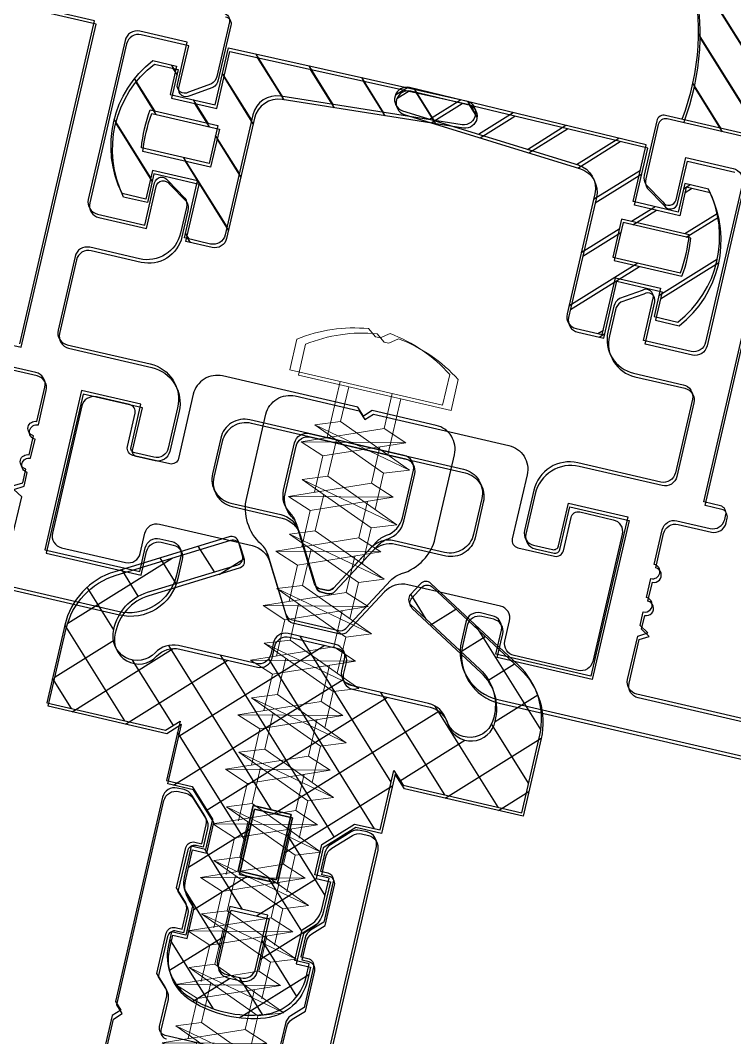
# Model space of a CAD drawing. Header units: millimetres. Extents: x 62878 to 70819, y -67946 to -61850.
# Drawn here: x 67248.076 to 67251.007, y -62014.7 to -62010.527 of the extents above; entities that cross this region are included whole.
import ezdxf

# ---------------------------------------------------------------- set-up
doc = ezdxf.new("R2010")
doc.units = ezdxf.units.MM
doc.linetypes.add('HIDDEN', pattern=[0.375, 0.25, -0.125])
doc.layers.add('BA DÖŞ.-yeni', color=11, linetype='Continuous', lineweight=30)
doc.layers.add('DOGRAMA', color=171, linetype='Continuous', lineweight=0)
pattern_1 = [(301.97404, (67139.63487, -61999.085), (-0.13466574, -0.08406368), [])]
pattern_2 = [(211.95969, (67353.90579, -62048.69702), (0.08402994, -0.1346868), [])]

# ---------------------------------------------------------------- blocks, each defined once
blk = doc.blocks.new('a2we')
at = {"lineweight": 5, "ltscale": 0.5}
for p, q in [((-196.014, -415.287), (-196.593, -417.249)), ((-196.014, -415.287), (-195.464, -417.711)), ((-197.575, -417.606), (-196.575, -417.242)), ((-196.575, -417.242), (-194.158, -418.262)), ((-194.158, -418.262), (-197.575, -417.606)), ((-195.158, -418.626), (-197.575, -417.606)), ((-196.89, -417.895), (-197.096, -418.345)), ((-197.114, -419.743), (-197.114, -418.428)), ((-194.158, -418.262), (-195.158, -418.626)), ((-195.158, -418.626), (-194.926, -419.295)), ((-194.915, -420.634), (-194.915, -419.361)), ((-198.114, -420.107), (-197.114, -419.743)), ((-197.114, -419.743), (-193.915, -421.04)), ((-197.114, -419.743), (-193.915, -421.04)), ((-194.915, -421.404), (-198.114, -420.107)), ((-193.915, -421.04), (-198.114, -420.107)), ((-197.114, -422.297), (-197.114, -420.512)), ((-193.915, -421.04), (-194.915, -421.404)), ((-194.915, -423.189), (-194.915, -421.404)), ((-198.114, -422.661), (-197.114, -422.297)), ((-197.114, -422.297), (-193.915, -423.594)), ((-197.114, -422.297), (-193.915, -423.594)), ((-194.915, -423.958), (-198.114, -422.661)), ((-193.915, -423.594), (-198.114, -422.661)), ((-197.114, -424.851), (-197.114, -423.066)), ((-193.915, -423.594), (-194.915, -423.958)), ((-194.915, -425.743), (-194.915, -423.958)), ((-198.114, -425.215), (-197.114, -424.851)), ((-194.915, -426.512), (-198.114, -425.215)), ((-193.915, -426.148), (-198.114, -425.215)), ((-197.114, -424.851), (-193.915, -426.148)), ((-197.114, -424.851), (-193.915, -426.148)), ((-197.114, -427.305), (-197.114, -425.621)), ((-193.915, -426.148), (-194.915, -426.512)), ((-194.915, -428.197), (-194.915, -426.512)), ((-198.114, -427.669), (-197.114, -427.305)), ((-197.114, -427.305), (-193.915, -428.602)), ((-197.114, -427.305), (-193.915, -428.602)), ((-194.915, -428.966), (-198.114, -427.669)), ((-193.915, -428.602), (-198.114, -427.669)), ((-197.114, -429.559), (-197.114, -428.024)), ((-193.915, -428.602), (-194.915, -428.966)), ((-194.915, -430.451), (-194.915, -428.966)), ((-198.114, -429.923), (-197.114, -429.559)), ((-197.114, -429.559), (-193.915, -430.856)), ((-197.114, -429.559), (-193.915, -430.856)), ((-194.915, -431.22), (-198.114, -429.923)), ((-193.915, -430.856), (-198.114, -429.923)), ((-197.114, -431.813), (-197.114, -430.278)), ((-193.915, -430.856), (-194.915, -431.22)), ((-194.915, -432.705), (-194.915, -431.22)), ((-198.114, -432.177), (-197.114, -431.813)), ((-197.114, -431.813), (-193.915, -433.11)), ((-197.114, -431.813), (-193.915, -433.11)), ((-194.915, -433.474), (-198.114, -432.177)), ((-193.915, -433.11), (-198.114, -432.177)), ((-197.114, -434.067), (-197.114, -432.532)), ((-193.915, -433.11), (-194.915, -433.474)), ((-194.915, -434.959), (-194.915, -433.474)), ((-198.114, -434.431), (-197.114, -434.067)), ((-194.915, -435.729), (-198.114, -434.431)), ((-193.915, -435.365), (-198.114, -434.431)), ((-197.114, -434.067), (-193.915, -435.365)), ((-197.114, -434.067), (-193.915, -435.365)), ((-197.114, -436.364), (-197.114, -434.786)), ((-193.915, -435.365), (-194.915, -435.729)), ((-194.915, -437.256), (-194.915, -435.729)), ((-198.114, -436.728), (-197.114, -436.364)), ((-197.114, -436.364), (-193.915, -437.661)), ((-197.114, -436.364), (-193.915, -437.661)), ((-194.915, -438.025), (-198.114, -436.728)), ((-193.915, -437.661), (-198.114, -436.728)), ((-197.114, -438.661), (-197.114, -437.134)), ((-193.915, -437.661), (-194.915, -438.025)), ((-194.915, -439.553), (-194.915, -438.025)), ((-198.114, -439.025), (-197.114, -438.661)), ((-194.915, -440.322), (-198.114, -439.025)), ((-193.915, -439.958), (-198.114, -439.025)), ((-197.114, -438.661), (-193.915, -439.958)), ((-197.114, -438.661), (-193.915, -439.958)), ((-197.114, -440.958), (-197.114, -439.431)), ((-193.915, -439.958), (-194.915, -440.322)), ((-194.915, -441.85), (-194.915, -440.322)), ((-198.114, -441.322), (-197.114, -440.958)), ((-197.114, -440.958), (-193.915, -442.255)), ((-194.915, -442.619), (-198.114, -441.322)), ((-193.915, -442.255), (-198.114, -441.322)), ((-197.114, -443.254), (-197.114, -441.727)), ((-193.915, -442.255), (-194.915, -442.619)), ((-194.915, -444.145), (-194.915, -442.619)), ((-198.114, -443.618), (-197.114, -443.254)), ((-194.915, -444.915), (-198.114, -443.618)), ((-193.915, -444.551), (-198.114, -443.618)), ((-197.114, -443.254), (-193.915, -444.551)), ((-197.114, -445.554), (-197.114, -444.023)), ((-193.915, -444.551), (-194.915, -444.915)), ((-194.915, -446.446), (-194.915, -444.915)), ((-198.114, -445.918), (-197.114, -445.554)), ((-197.114, -445.554), (-193.915, -446.851)), ((-197.114, -445.554), (-193.915, -446.851)), ((-193.915, -446.851), (-198.114, -445.918)), ((-194.915, -447.215), (-198.114, -445.918)), ((-197.114, -447.854), (-197.114, -446.323)), ((-193.915, -446.851), (-194.915, -447.215)), ((-194.915, -448.746), (-194.915, -447.215)), ((-197.114, -447.854), (-198.114, -448.218)), ((-193.915, -449.151), (-197.114, -447.854)), ((-194.915, -449.515), (-198.114, -448.218)), ((-198.114, -448.218), (-193.915, -449.151)), ((-197.114, -450.154), (-197.114, -448.624)), ((-193.915, -449.151), (-194.915, -449.515)), ((-194.915, -451.046), (-194.915, -449.515)), ((-198.114, -450.518), (-197.114, -450.154)), ((-197.114, -450.154), (-193.915, -451.451)), ((-194.915, -451.815), (-198.114, -450.518)), ((-193.915, -451.451), (-198.114, -450.518)), ((-197.114, -453.287), (-197.114, -450.924)), ((-193.915, -451.451), (-194.915, -451.815)), ((-194.915, -453.287), (-194.915, -451.815)), ((-192.798, -453.287), (-199.231, -453.287)), ((-199.231, -454.583), (-199.231, -453.287)), ((-192.798, -454.583), (-192.798, -453.287))]:
    blk.add_line(p, q, dxfattribs=at)
blk.add_lwpolyline([(-196.469, -455.664), (-196.113, -455.4), (-195.916, -455.4), (-195.56, -455.664)], dxfattribs=at)
for centre, radius, start, end in [((-196.914, -418.428), 0.2, 155.3251, 180), ((-195.115, -419.361), 0.2, 0, 19.1116), ((-195.66, -449.529), 6.188, 234.7573, 262.4905), ((-196.369, -449.529), 6.188, 277.5095, 305.2427)]:
    blk.add_arc(centre, radius, start, end, dxfattribs=at)

msp = doc.modelspace()

# ---------------------------------------------------------------- hatches: boundary and pattern name
at = {"layer": 'DOGRAMA', "lineweight": -2}
h = msp.add_hatch(dxfattribs=at)
h.set_pattern_fill('ANSI31', color=256, scale=0.04, angle=674.0532, style=0)
h.set_pattern_definition([(301.97404, (67119.85722, -61994.50954), (-0.10773259, -0.06725094), [])])
h.paths.add_polyline_path([(67252.0935, -62011.2053, 0.414214), (67252.0606, -62011.2259), (67250.7916, -62010.9323, 0.153231), (67250.8294, -62010.3252), (67252.2226, -62010.6475)])
h.paths.add_polyline_path([(67252.3568, -62011.2944), (67252.1141, -62011.2383, 0.414214), (67252.0935, -62011.2053), (67252.2226, -62010.6475), (67252.492, -62010.7098)])
h = msp.add_hatch(dxfattribs=at)
h.set_pattern_fill('ANSI31', color=256, scale=0.04, angle=683.2273, style=0)
h.set_pattern_definition([(301.95969, (67119.86761, -61994.49157), (-0.10774943, -0.06722395), [])])
h.paths.add_polyline_path([(67252.0997, -62011.2204, 0.414214), (67252.0667, -62011.241), (67250.7978, -62010.9471, 0.153231), (67250.8358, -62010.34), (67252.2289, -62010.6627)])
h.paths.add_polyline_path([(67252.3629, -62011.3096), (67252.1203, -62011.2534, 0.414214), (67252.0997, -62011.2204), (67252.2289, -62010.6627), (67252.4983, -62010.7251)])
h = msp.add_hatch(dxfattribs=at)
h.set_pattern_fill('ANSI31', color=256, scale=0.05, angle=674.0532, style=0)
h.set_pattern_definition(pattern_1)
edge = h.paths.add_edge_path(flags=16)
edge.add_arc((67249.2371, -62011.1218), 0.6683, 160.0984, 173.8497, ccw=False)
edge.add_line((67248.6088, -62010.8943), (67248.8866, -62010.9586))
edge.add_line((67248.8866, -62010.9586), (67248.8506, -62011.1145))
edge.add_line((67248.8506, -62011.1145), (67248.5727, -62011.0502))
edge = h.paths.add_edge_path()
edge.add_line((67248.8564, -62011.4443), (67248.7492, -62011.4195))
edge.add_line((67248.7492, -62011.4195), (67248.8033, -62011.1857))
edge.add_line((67248.8033, -62011.1857), (67248.6182, -62011.1429))
edge.add_line((67248.6182, -62011.1429), (67248.5911, -62011.2598))
edge.add_line((67248.5911, -62011.2598), (67248.4937, -62011.2372))
edge.add_arc((67248.89, -62011.0415), 0.442, 127.6664, 206.2817, ccw=False)
edge.add_line((67248.6199, -62010.6916), (67248.7174, -62010.7142))
edge.add_line((67248.7174, -62010.7142), (67248.6903, -62010.8311))
edge.add_line((67248.6903, -62010.8311), (67248.8754, -62010.8739))
edge.add_line((67248.8754, -62010.8739), (67248.9295, -62010.6401))
edge.add_line((67248.9295, -62010.6401), (67249.9053, -62010.8566))
edge.add_arc((67249.894, -62010.9053), 0.05, -96.3161, 76.974, ccw=False)
edge.add_line((67249.8885, -62010.955), (67249.1443, -62010.8377))
edge.add_arc((67249.1278, -62010.9364), 0.1, 80.5488, 166.974)
edge.add_line((67249.0304, -62010.9138), (67248.9164, -62011.4069))
edge.add_arc((67248.8676, -62011.3956), 0.05, 256.974, 346.974, ccw=False)
h = msp.add_hatch(dxfattribs=at)
h.set_pattern_fill('ANSI31', color=256, scale=0.05, angle=683.2273, style=0)
h.set_pattern_definition([(301.95969, (67139.6441, -61999.07199), (-0.1346868, -0.08402994), [])])
edge = h.paths.add_edge_path(flags=16)
edge.add_arc((67249.2433, -62011.1363), 0.6683, 160.084, 173.8354, ccw=False)
edge.add_line((67248.615, -62010.9086), (67248.8929, -62010.973))
edge.add_line((67248.8929, -62010.973), (67248.8568, -62011.1288))
edge.add_line((67248.8568, -62011.1288), (67248.5789, -62011.0645))
edge = h.paths.add_edge_path()
edge.add_line((67248.8625, -62011.4586), (67248.7553, -62011.4338))
edge.add_line((67248.7553, -62011.4338), (67248.8095, -62011.2))
edge.add_line((67248.8095, -62011.2), (67248.6244, -62011.1571))
edge.add_line((67248.6244, -62011.1571), (67248.5973, -62011.2741))
edge.add_line((67248.5973, -62011.2741), (67248.4999, -62011.2515))
edge.add_arc((67248.8963, -62011.0559), 0.442, 127.652, 206.2673, ccw=False)
edge.add_line((67248.6263, -62010.7059), (67248.7237, -62010.7285))
edge.add_line((67248.7237, -62010.7285), (67248.6966, -62010.8454))
edge.add_line((67248.6966, -62010.8454), (67248.8817, -62010.8883))
edge.add_line((67248.8817, -62010.8883), (67248.9359, -62010.6545))
edge.add_line((67248.9359, -62010.6545), (67249.9116, -62010.8712))
edge.add_arc((67249.9003, -62010.9199), 0.05, -96.3305, 76.9597, ccw=False)
edge.add_line((67249.8948, -62010.9696), (67249.1506, -62010.8521))
edge.add_arc((67249.1341, -62010.9508), 0.1, 80.5344, 166.9597)
edge.add_line((67249.0367, -62010.9282), (67248.9225, -62011.4212))
edge.add_arc((67248.8738, -62011.4099), 0.05, 256.9597, 346.9597, ccw=False)
h = msp.add_hatch(dxfattribs=at)
h.set_pattern_fill('ANSI31', color=256, scale=0.05, angle=674.0532, style=0)
h.set_pattern_definition([(211.97404, (67353.90898, -62048.65635), (0.08406368, -0.13466574), [])])
edge = h.paths.add_edge_path(flags=16)
edge.add_arc((67250.1563, -62011.3345), 0.6683, 340.0984, 353.8497)
edge.add_line((67250.8207, -62011.4061), (67250.5429, -62011.3418))
edge.add_line((67250.5429, -62011.3418), (67250.5068, -62011.4977))
edge.add_line((67250.5068, -62011.4977), (67250.7847, -62011.562))
edge = h.paths.add_edge_path()
edge.add_line((67250.3567, -62011.7914), (67250.4639, -62011.8162))
edge.add_line((67250.4639, -62011.8162), (67250.518, -62011.5824))
edge.add_line((67250.518, -62011.5824), (67250.7031, -62011.6252))
edge.add_line((67250.7031, -62011.6252), (67250.6761, -62011.7421))
edge.add_line((67250.6761, -62011.7421), (67250.7735, -62011.7647))
edge.add_arc((67250.5034, -62011.4148), 0.442, 307.6664, 386.2817)
edge.add_line((67250.8997, -62011.2191), (67250.8023, -62011.1965))
edge.add_line((67250.8023, -62011.1965), (67250.7752, -62011.3134))
edge.add_line((67250.7752, -62011.3134), (67250.5901, -62011.2706))
edge.add_line((67250.5901, -62011.2706), (67250.6442, -62011.0368))
edge.add_line((67250.6442, -62011.0368), (67249.6725, -62010.8027))
edge.add_arc((67249.6613, -62010.8515), 0.05, 76.974, 250.2642)
edge.add_line((67249.6444, -62010.8985), (67250.3645, -62011.12))
edge.add_arc((67250.3359, -62011.2159), 0.1, -13.026, 73.3993, ccw=False)
edge.add_line((67250.4334, -62011.2384), (67250.3193, -62011.7314))
edge.add_arc((67250.368, -62011.7427), 0.05, 166.974, 256.974)
h = msp.add_hatch(dxfattribs=at)
h.set_pattern_fill('ANSI31', color=256, scale=0.05, angle=683.2273, style=0)
h.set_pattern_definition(pattern_2)
edge = h.paths.add_edge_path(flags=16)
edge.add_arc((67250.1625, -62011.3491), 0.6683, 340.084, 353.8354)
edge.add_line((67250.8269, -62011.4209), (67250.549, -62011.3566))
edge.add_line((67250.549, -62011.3566), (67250.5129, -62011.5124))
edge.add_line((67250.5129, -62011.5124), (67250.7908, -62011.5768))
edge = h.paths.add_edge_path()
edge.add_line((67250.3628, -62011.8061), (67250.47, -62011.8309))
edge.add_line((67250.47, -62011.8309), (67250.5241, -62011.5971))
edge.add_line((67250.5241, -62011.5971), (67250.7092, -62011.64))
edge.add_line((67250.7092, -62011.64), (67250.6821, -62011.7569))
edge.add_line((67250.6821, -62011.7569), (67250.7796, -62011.7795))
edge.add_arc((67250.5096, -62011.4295), 0.442, 307.652, 386.2673)
edge.add_line((67250.9059, -62011.2339), (67250.8085, -62011.2114))
edge.add_line((67250.8085, -62011.2114), (67250.7814, -62011.3283))
edge.add_line((67250.7814, -62011.3283), (67250.5963, -62011.2854))
edge.add_line((67250.5963, -62011.2854), (67250.6505, -62011.0516))
edge.add_line((67250.6505, -62011.0516), (67249.6788, -62010.8173))
edge.add_arc((67249.6675, -62010.866), 0.05, 76.9597, 250.2498)
edge.add_line((67249.6507, -62010.9131), (67250.3707, -62011.1347))
edge.add_arc((67250.3421, -62011.2306), 0.1, -13.0403, 73.385, ccw=False)
edge.add_line((67250.4396, -62011.2531), (67250.3254, -62011.7461))
edge.add_arc((67250.3741, -62011.7574), 0.05, 166.9597, 256.9597)
h = msp.add_hatch(dxfattribs=at)
h.set_pattern_fill('ANSI31', color=256, scale=0.05, angle=674.0532, style=0)
h.set_pattern_definition(pattern_1)
edge = h.paths.add_edge_path(flags=16)
edge.add_arc((67248.9338, -62014.3926), 0.05, 166.974, 256.974)
edge.add_line((67248.9226, -62014.4413), (67248.981, -62014.4549))
edge.add_arc((67248.9923, -62014.4062), 0.05, 256.974, 346.974)
edge.add_line((67249.041, -62014.4174), (67249.0917, -62014.1982))
edge.add_line((67249.0917, -62014.1982), (67248.9358, -62014.1621))
edge.add_line((67248.9358, -62014.1621), (67248.8851, -62014.3814))
h.paths.add_polyline_path([(67248.9696, -62014.016), (67249.1255, -62014.0521), (67249.1875, -62013.7841), (67249.0316, -62013.7481)], flags=16)
edge = h.paths.add_edge_path()
edge.add_arc((67249.0538, -62014.4063), 0.2, 276.4078, 346.974)
edge.add_line((67249.2487, -62014.4514), (67249.2614, -62014.3966))
edge.add_line((67249.2614, -62014.3966), (67249.2029, -62014.383))
edge.add_line((67249.2029, -62014.383), (67249.2318, -62014.258))
edge.add_line((67249.2318, -62014.258), (67249.2687, -62014.235))
edge.add_arc((67249.2157, -62014.1502), 0.1, 301.974, 346.974)
edge.add_line((67249.3132, -62014.1728), (67249.3425, -62014.0458))
edge.add_line((67249.3425, -62014.0458), (67249.2841, -62014.0323))
edge.add_line((67249.2841, -62014.0323), (67249.313, -62013.9073))
edge.add_line((67249.313, -62013.9073), (67249.447, -62013.8237))
edge.add_line((67249.447, -62013.8237), (67249.5525, -62013.8481))
edge.add_line((67249.5525, -62013.8481), (67249.6088, -62013.6045))
edge.add_line((67249.6088, -62013.6045), (67249.6463, -62013.6645))
edge.add_line((67249.6463, -62013.6645), (67250.1334, -62013.7772))
edge.add_line((67250.1334, -62013.7772), (67250.2071, -62013.4588))
edge.add_arc((67249.9148, -62013.3912), 0.3, 346.974, 406.974)
edge.add_line((67250.1195, -62013.1719), (67249.7603, -62012.8366))
edge.add_arc((67249.7399, -62012.8586), 0.03, 46.974, 136.974)
edge.add_line((67249.7179, -62012.8381), (67249.677, -62012.882))
edge.add_arc((67249.6989, -62012.9024), 0.03, 136.974, 226.974)
edge.add_line((67249.6785, -62012.9244), (67249.9616, -62013.1887))
edge.add_arc((67249.8252, -62013.3349), 0.2, -14.9456, 46.974, ccw=False)
edge.add_arc((67249.92, -62013.3686), 0.1, 196.974, 349.6889, ccw=False)
edge.add_arc((67249.7287, -62013.4269), 0.1, 16.974, 76.974)
edge.add_line((67249.7513, -62013.3295), (67249.4329, -62013.2559))
edge.add_arc((67249.4442, -62013.2072), 0.05, 166.974, 256.974, ccw=False)
edge.add_line((67249.3955, -62013.1959), (67249.4067, -62013.1472))
edge.add_arc((67249.358, -62013.1359), 0.05, 346.974, 436.974)
edge.add_line((67249.3693, -62013.0872), (67249.1744, -62013.0421))
edge.add_arc((67249.1631, -62013.0908), 0.05, 76.974, 166.974)
edge.add_line((67249.1144, -62013.0796), (67249.1032, -62013.1283))
edge.add_arc((67249.0545, -62013.117), 0.05, 256.974, 346.974, ccw=False)
edge.add_line((67249.0432, -62013.1657), (67248.7248, -62013.092))
edge.add_arc((67248.7023, -62013.1895), 0.1, 76.974, 136.974)
edge.add_arc((67248.5561, -62013.053), 0.1, 164.2592, 316.974, ccw=False)
edge.add_arc((67248.6561, -62013.0644), 0.2, 106.974, 168.8936, ccw=False)
edge.add_line((67248.5977, -62012.8731), (67248.9682, -62012.76))
edge.add_arc((67248.9594, -62012.7313), 0.03, 286.974, 376.974)
edge.add_line((67248.9881, -62012.7226), (67248.9706, -62012.6652))
edge.add_arc((67248.9419, -62012.674), 0.03, 16.974, 106.974)
edge.add_line((67248.9331, -62012.6453), (67248.4632, -62012.7887))
edge.add_arc((67248.5508, -62013.0756), 0.3, 106.974, 166.974)
edge.add_line((67248.2585, -62013.008), (67248.1849, -62013.3264))
edge.add_line((67248.1849, -62013.3264), (67248.672, -62013.4391))
edge.add_line((67248.672, -62013.4391), (67248.732, -62013.4016))
edge.add_line((67248.732, -62013.4016), (67248.6757, -62013.6452))
edge.add_line((67248.6757, -62013.6452), (67248.7812, -62013.6696))
edge.add_line((67248.7812, -62013.6696), (67248.8648, -62013.8036))
edge.add_line((67248.8648, -62013.8036), (67248.8359, -62013.9286))
edge.add_line((67248.8359, -62013.9286), (67248.7774, -62013.9151))
edge.add_line((67248.7774, -62013.9151), (67248.7481, -62014.042))
edge.add_arc((67248.8455, -62014.0646), 0.1, 166.974, 211.974)
edge.add_line((67248.7607, -62014.1175), (67248.7837, -62014.1544))
edge.add_line((67248.7837, -62014.1544), (67248.7548, -62014.2794))
edge.add_line((67248.7548, -62014.2794), (67248.6963, -62014.2658))
edge.add_line((67248.6963, -62014.2658), (67248.6836, -62014.3207))
edge.add_arc((67248.8785, -62014.3658), 0.2, 166.974, 237.5403)
edge.add_arc((67249.0236, -62014.1375), 0.4705, 237.5403, 276.4078)
h = msp.add_hatch(dxfattribs=at)
h.set_pattern_fill('ANSI31', color=256, scale=0.05, angle=683.2273, style=0)
h.set_pattern_definition(pattern_2)
edge = h.paths.add_edge_path(flags=16)
edge.add_arc((67248.9977, -62014.4205), 0.05, 256.9597, 346.9597, ccw=False)
edge.add_line((67248.9864, -62014.4692), (67248.928, -62014.4557))
edge.add_arc((67248.9392, -62014.407), 0.05, 166.9597, 256.9597, ccw=False)
edge.add_line((67248.8905, -62014.3957), (67248.9413, -62014.1765))
edge.add_line((67248.9413, -62014.1765), (67249.0972, -62014.2126))
edge.add_line((67249.0972, -62014.2126), (67249.0464, -62014.4318))
h.paths.add_polyline_path([(67249.131, -62014.0665), (67248.9751, -62014.0304), (67249.0372, -62013.7625), (67249.1931, -62013.7986)], flags=16)
edge = h.paths.add_edge_path()
edge.add_arc((67248.8839, -62014.3801), 0.2, 166.9597, 237.5259, ccw=False)
edge.add_line((67248.689, -62014.335), (67248.7017, -62014.2801))
edge.add_line((67248.7017, -62014.2801), (67248.7602, -62014.2937))
edge.add_line((67248.7602, -62014.2937), (67248.7891, -62014.1687))
edge.add_line((67248.7891, -62014.1687), (67248.7661, -62014.1318))
edge.add_arc((67248.851, -62014.0789), 0.1, 166.9597, 211.9597, ccw=False)
edge.add_line((67248.7536, -62014.0564), (67248.783, -62013.9294))
edge.add_line((67248.783, -62013.9294), (67248.8414, -62013.943))
edge.add_line((67248.8414, -62013.943), (67248.8704, -62013.818))
edge.add_line((67248.8704, -62013.818), (67248.7867, -62013.6839))
edge.add_line((67248.7867, -62013.6839), (67248.6812, -62013.6595))
edge.add_line((67248.6812, -62013.6595), (67248.7377, -62013.416))
edge.add_line((67248.7377, -62013.416), (67248.6777, -62013.4534))
edge.add_line((67248.6777, -62013.4534), (67248.1906, -62013.3406))
edge.add_line((67248.1906, -62013.3406), (67248.2643, -62013.0222))
edge.add_arc((67248.5566, -62013.0899), 0.3, 106.9597, 166.9597, ccw=False)
edge.add_line((67248.469, -62012.8029), (67248.939, -62012.6596))
edge.add_arc((67248.9477, -62012.6883), 0.03, 16.9597, 106.9597, ccw=False)
edge.add_line((67248.9764, -62012.6796), (67248.9939, -62012.737))
edge.add_arc((67248.9652, -62012.7457), 0.03, -73.0403, 16.9597, ccw=False)
edge.add_line((67248.974, -62012.7744), (67248.6035, -62012.8874))
edge.add_arc((67248.6618, -62013.0787), 0.2, 106.9597, 168.8793)
edge.add_arc((67248.5618, -62013.0673), 0.1, 164.2448, 316.9597)
edge.add_arc((67248.708, -62013.2038), 0.1, 76.9597, 136.9597, ccw=False)
edge.add_line((67248.7305, -62013.1064), (67249.0489, -62013.1801))
edge.add_arc((67249.0602, -62013.1314), 0.05, 256.9597, 346.9597)
edge.add_line((67249.1089, -62013.1427), (67249.1202, -62013.094))
edge.add_arc((67249.1689, -62013.1053), 0.05, 76.9597, 166.9597, ccw=False)
edge.add_line((67249.1802, -62013.0565), (67249.375, -62013.1017))
edge.add_arc((67249.3637, -62013.1504), 0.05, -13.0403, 76.9597, ccw=False)
edge.add_line((67249.4124, -62013.1617), (67249.4012, -62013.2104))
edge.add_arc((67249.4499, -62013.2216), 0.05, 166.9597, 256.9597)
edge.add_line((67249.4386, -62013.2704), (67249.7569, -62013.3441))
edge.add_arc((67249.7344, -62013.4415), 0.1, 16.9597, 76.9597, ccw=False)
edge.add_arc((67249.9257, -62013.3832), 0.1, 196.9597, 349.6745)
edge.add_arc((67249.8308, -62013.3495), 0.2, 345.0401, 406.9597)
edge.add_line((67249.9673, -62013.2033), (67249.6842, -62012.9389))
edge.add_arc((67249.7047, -62012.917), 0.03, 136.9597, 226.9597, ccw=False)
edge.add_line((67249.6828, -62012.8965), (67249.7237, -62012.8527))
edge.add_arc((67249.7457, -62012.8731), 0.03, 46.9597, 136.9597, ccw=False)
edge.add_line((67249.7661, -62012.8512), (67250.1252, -62013.1865))
edge.add_arc((67249.9204, -62013.4058), 0.3, -13.0403, 46.9597, ccw=False)
edge.add_line((67250.2127, -62013.4735), (67250.139, -62013.7918))
edge.add_line((67250.139, -62013.7918), (67249.6519, -62013.679))
edge.add_line((67249.6519, -62013.679), (67249.6144, -62013.619))
edge.add_line((67249.6144, -62013.619), (67249.558, -62013.8626))
edge.add_line((67249.558, -62013.8626), (67249.4525, -62013.8381))
edge.add_line((67249.4525, -62013.8381), (67249.3185, -62013.9218))
edge.add_line((67249.3185, -62013.9218), (67249.2896, -62014.0467))
edge.add_line((67249.2896, -62014.0467), (67249.348, -62014.0603))
edge.add_line((67249.348, -62014.0603), (67249.3186, -62014.1872))
edge.add_arc((67249.2212, -62014.1647), 0.1, 301.9597, 346.9597, ccw=False)
edge.add_line((67249.2741, -62014.2495), (67249.2373, -62014.2725))
edge.add_line((67249.2373, -62014.2725), (67249.2083, -62014.3975))
edge.add_line((67249.2083, -62014.3975), (67249.2668, -62014.411))
edge.add_line((67249.2668, -62014.411), (67249.2541, -62014.4659))
edge.add_arc((67249.0592, -62014.4207), 0.2, 276.3935, 346.9597, ccw=False)
edge.add_arc((67249.0291, -62014.1519), 0.4705, 237.5259, 276.3935, ccw=False)

# ---------------------------------------------------------------- linework, layer by layer
msp.add_lwpolyline([(68896.0207, -63031.4352), (69030.2594, -63071.1838), (69185.279, -62547.6526), (68892.9986, -62461.1073, 1.044368), (68063.1984, -62298.7299, 0.204375), (63106.9603, -62494.7826, 0.353953), (62932.94, -62997.8254), (63753.1849, -65779.5979), (64154.9537, -67142.1525), (65336.7225, -66792.622), (65336.6998, -66829.1119), (65270.5354, -66829.0707, 0.626789), (65270.1992, -67369.0706), (65531.8445, -67369.2335, 0.926242), (66130.0876, -67369.606), (66391.7329, -67369.7689, 0.626743), (66392.0691, -66829.769), (66326.1472, -66829.728), (66326.1699, -66793.2381), (67506.1557, -67144.1283), (68467.0246, -63899.0864), (68625.2037, -63946.0371), (68896.0244, -63031.4226)], format="xyb")
at = {"layer": 'BA DÖŞ.-yeni', "linetype": 'HIDDEN', "ltscale": 150}
msp.add_arc((65815.0393, -68607.1526), 6697.9369, 70.7461603, 109.29684685, dxfattribs=at)
at = {"layer": 'DOGRAMA', "lineweight": -2}
msp.add_lwpolyline([(68355.7281, -61957.8601, 0.273736), (68066.9096, -62277.7212, 0.209295), (68023.7102, -62283.8519, 0.198368), (63201.0526, -62451.1079)], format="xyb", dxfattribs=at)
at = {"layer": 'DOGRAMA', "linetype": 'ByBlock', "lineweight": -2}
for points in [[(67248.074, -62011.8535), (67248.3805, -62010.5285), (67247.114, -62010.2355)], [(67248.0119, -62011.8518), (67248.08, -62011.8676), (67248.3869, -62010.5427), (67247.1204, -62010.2494)]]:
    msp.add_lwpolyline(points, dxfattribs=at)
at = {"layer": 'DOGRAMA', "lineweight": -2, "ltscale": 0.5}
for points in [[(67248.9112, -62010.4973, -0.414214), (67248.9337, -62010.5333), (67248.882, -62010.7567, -0.198962), (67248.8598, -62010.7878), (67248.7656, -62010.8216, -0.668048), (67248.7205, -62010.7894), (67248.7605, -62010.6164), (67248.5657, -62010.5713, 0.414214), (67248.5057, -62010.6088), (67248.3547, -62011.2615, 0.414214), (67248.3921, -62011.3215), (67248.587, -62011.3666), (67248.627, -62011.1936, -0.668048), (67248.6817, -62011.1844), (67248.7514, -62011.2562, -0.19911), (67248.7577, -62011.2939), (67248.7331, -62011.4004, -0.414214), (67248.5651, -62011.5052), (67248.3605, -62011.4579, 0.414214), (67248.3006, -62011.4953), (67248.2307, -62011.7974, 0.414214), (67248.2681, -62011.8573), (67248.6091, -62011.9362, -0.414214), (67248.7215, -62012.1162), (67248.6831, -62012.2818, -0.414214), (67248.6232, -62012.3193), (67248.5452, -62012.3012, -0.414214), (67248.5302, -62012.2772), (67248.5708, -62012.1019), (67248.3272, -62012.0455), (67248.1762, -62012.6983), (67248.5659, -62012.7884), (67248.5885, -62012.691, -0.414214), (67248.6485, -62012.6536), (67248.6972, -62012.6648, -0.414214), (67248.7346, -62012.7248), (67248.7166, -62012.8028, -0.414214), (67248.4767, -62012.9525), (67246.7035, -62012.5423, 0.414214)], [(67248.9176, -62010.5117, -0.414214), (67248.9401, -62010.5477), (67248.8883, -62010.771, -0.198962), (67248.8661, -62010.8022), (67248.7719, -62010.8359, -0.668048), (67248.7268, -62010.8037), (67248.7669, -62010.6307), (67248.572, -62010.5856, 0.414214), (67248.512, -62010.623), (67248.3608, -62011.2757, 0.414214), (67248.3983, -62011.3357), (67248.5931, -62011.3809), (67248.6332, -62011.2079, -0.668048), (67248.6879, -62011.1987), (67248.7576, -62011.2705, -0.19911), (67248.7639, -62011.3082), (67248.7392, -62011.4147, -0.414214), (67248.5713, -62011.5195), (67248.3667, -62011.4721, 0.414214), (67248.3067, -62011.5095), (67248.2367, -62011.8116, 0.414214), (67248.2742, -62011.8715), (67248.6151, -62011.9505, -0.414214), (67248.7274, -62012.1305), (67248.6891, -62012.2961, -0.414214), (67248.6291, -62012.3335), (67248.5511, -62012.3155, -0.414214), (67248.5362, -62012.2915), (67248.5768, -62012.1161), (67248.3332, -62012.0597), (67248.1821, -62012.7124), (67248.5717, -62012.8027), (67248.5943, -62012.7053, -0.414214), (67248.6543, -62012.6679), (67248.703, -62012.6791, -0.414214), (67248.7404, -62012.7391), (67248.7224, -62012.8171, -0.414214), (67248.4824, -62012.9668), (67246.7094, -62012.5561, 0.414214)], [(67252.7401, -62011.3831), (67250.7234, -62010.9165, 0.414214), (67250.6874, -62010.939), (67250.6357, -62011.1624, 0.198962), (67250.642, -62011.2001), (67250.7118, -62011.2718, 0.668048), (67250.7664, -62011.2627), (67250.8065, -62011.0897), (67251.0013, -62011.1348, -0.414214), (67251.0388, -62011.1948), (67250.8878, -62011.8475, -0.414214), (67250.8278, -62011.885), (67250.6329, -62011.8399), (67250.6729, -62011.6669, 0.668048), (67250.6278, -62011.6347), (67250.5337, -62011.6685, 0.19911), (67250.5114, -62011.6996), (67250.4868, -62011.8061, 0.414214), (67250.5916, -62011.974), (67250.7962, -62012.0214, -0.414214), (67250.8337, -62012.0814), (67250.7638, -62012.3834, -0.414214), (67250.7038, -62012.4208), (67250.3628, -62012.3419, 0.414214), (67250.1829, -62012.4543), (67250.1445, -62012.6199, 0.414214), (67250.182, -62012.6799), (67250.2599, -62012.6979, 0.414214), (67250.2839, -62012.6829), (67250.3245, -62012.5076), (67250.5681, -62012.5639), (67250.4171, -62013.2167), (67250.0273, -62013.1265), (67250.0499, -62013.0291, 0.414214), (67250.0124, -62012.9691), (67249.9637, -62012.9578, 0.414214), (67249.9037, -62012.9953), (67249.8857, -62013.0732, 0.414214), (67250.0355, -62013.3132), (67251.8087, -62013.7234, -0.414214)], [(67252.7463, -62011.3984), (67250.7296, -62010.9313, 0.414214), (67250.6936, -62010.9538), (67250.6419, -62011.1772, 0.198962), (67250.6482, -62011.2149), (67250.718, -62011.2867, 0.668048), (67250.7726, -62011.2775), (67250.8127, -62011.1046), (67251.0075, -62011.1497, -0.414214)], [(67251.045, -62011.2097), (67250.8938, -62011.8624, -0.414214), (67250.8338, -62011.8998), (67250.639, -62011.8547), (67250.679, -62011.6817, 0.668048), (67250.6339, -62011.6495), (67250.5397, -62011.6832, 0.19911), (67250.5175, -62011.7144), (67250.4928, -62011.8208, 0.414214), (67250.5976, -62011.9888), (67250.8022, -62012.0362, -0.414214), (67250.8396, -62012.0962), (67250.7697, -62012.3982, -0.414214), (67250.7097, -62012.4356), (67250.3687, -62012.3567, 0.414214), (67250.1888, -62012.469), (67250.1504, -62012.6346, 0.414214), (67250.1878, -62012.6946), (67250.2658, -62012.7126, 0.414214), (67250.2898, -62012.6976), (67250.3304, -62012.5223), (67250.5739, -62012.5787), (67250.4227, -62013.2314), (67250.0331, -62013.1412), (67250.0556, -62013.0437, 0.414214), (67250.0182, -62012.9837), (67249.9695, -62012.9725, 0.414214), (67249.9095, -62013.0099), (67249.8914, -62013.0878, 0.414214), (67250.0412, -62013.3278), (67251.8142, -62013.7385, -0.414214)], [(67249.0985, -62014.79), (67248.6698, -62014.6908, -0.414214), (67248.6474, -62014.6548), (67248.6765, -62014.5288, 0.198912), (67248.6702, -62014.4911), (67248.6362, -62014.4367), (67248.6746, -62014.2711, -0.414214), (67248.7106, -62014.2486), (67248.7398, -62014.2554), (67248.7577, -62014.1781, 0.198912), (67248.7514, -62014.1404), (67248.7174, -62014.086), (67248.7557, -62013.9203, -0.414214), (67248.7917, -62013.8979), (67248.8209, -62013.9046), (67248.8388, -62013.8274, 0.198912), (67248.8325, -62013.7896), (67248.7795, -62013.7048, 0.198912), (67248.7484, -62013.6826), (67248.7199, -62013.676, 0.414214), (67248.6599, -62013.7134), (67248.466, -62014.5513), (67248.4885, -62014.5873), (67248.4525, -62014.6097), (67248.0468, -62016.3634, -0.414214)], [(67248.0517, -62016.3776), (67248.4579, -62014.624), (67248.4939, -62014.6015), (67248.4714, -62014.5655), (67248.6654, -62013.7277, -0.414214), (67248.7254, -62013.6903), (67248.754, -62013.6969, -0.198912), (67248.7851, -62013.7191), (67248.838, -62013.804, -0.198912), (67248.8443, -62013.8417), (67248.8264, -62013.919), (67248.7972, -62013.9122, 0.414214), (67248.7612, -62013.9346), (67248.7229, -62014.1003), (67248.7568, -62014.1547, -0.198912), (67248.7631, -62014.1924), (67248.7452, -62014.2697), (67248.716, -62014.2629, 0.414214), (67248.68, -62014.2854), (67248.6416, -62014.451), (67248.6756, -62014.5054, -0.198912), (67248.6819, -62014.5431), (67248.6527, -62014.6691, 0.414214), (67248.6752, -62014.7051)], [(67249.3429, -62014.7541), (67249.5367, -62013.9163, 0.414214), (67249.4993, -62013.8563), (67249.4707, -62013.8497, 0.198912), (67249.433, -62013.856), (67249.3482, -62013.9089, 0.198912), (67249.3259, -62013.9401), (67249.3081, -62014.0173), (67249.3373, -62014.0241, -0.414214), (67249.3598, -62014.0601), (67249.3214, -62014.2257), (67249.267, -62014.2597, 0.198912), (67249.2448, -62014.2908), (67249.2269, -62014.3681), (67249.2561, -62014.3748, -0.414214), (67249.2786, -62014.4108), (67249.2403, -62014.5764), (67249.1859, -62014.6104, 0.198912), (67249.1636, -62014.6415), (67249.1345, -62014.7675, -0.414214)], [(67249.1398, -62014.7819), (67249.169, -62014.656, -0.198912), (67249.1912, -62014.6248), (67249.2456, -62014.5909), (67249.284, -62014.4253, 0.414214), (67249.2615, -62014.3893), (67249.2323, -62014.3825), (67249.2502, -62014.3052, -0.198912), (67249.2725, -62014.2741), (67249.3269, -62014.2402), (67249.3652, -62014.0745, 0.414214), (67249.3428, -62014.0385), (67249.3135, -62014.0318), (67249.3314, -62013.9545, -0.198912), (67249.3537, -62013.9234), (67249.4385, -62013.8705, -0.198912), (67249.4763, -62013.8642), (67249.5048, -62013.8708, -0.414214), (67249.5422, -62013.9308), (67249.3482, -62014.7686)]]:
    msp.add_lwpolyline(points, format="xyb", dxfattribs=at)
at = {"layer": 'DOGRAMA', "lineweight": -2}
for points in [[(67248.8564, -62011.4443), (67248.7492, -62011.4195), (67248.8033, -62011.1857), (67248.6182, -62011.1429), (67248.5911, -62011.2598), (67248.4937, -62011.2372, -0.357143), (67248.6199, -62010.6916), (67248.7174, -62010.7142), (67248.6903, -62010.8311), (67248.8754, -62010.8739), (67248.9295, -62010.6401), (67249.9053, -62010.8566, -0.943095), (67249.8885, -62010.955), (67249.1443, -62010.8377, 0.396056), (67249.0304, -62010.9138), (67248.9164, -62011.4069, -0.414214)], [(67248.8625, -62011.4586), (67248.7553, -62011.4338), (67248.8095, -62011.2), (67248.6244, -62011.1571), (67248.5973, -62011.2741), (67248.4999, -62011.2515, -0.357143), (67248.6263, -62010.7059), (67248.7237, -62010.7285), (67248.6966, -62010.8454), (67248.8817, -62010.8883), (67248.9359, -62010.6545), (67249.9116, -62010.8712, -0.943095), (67249.8948, -62010.9696), (67249.1506, -62010.8521, 0.396056), (67249.0367, -62010.9282), (67248.9225, -62011.4212, -0.414214)], [(67250.3567, -62011.7914), (67250.4639, -62011.8162), (67250.518, -62011.5824), (67250.7031, -62011.6252), (67250.6761, -62011.7421), (67250.7735, -62011.7647, 0.357143), (67250.8997, -62011.2191), (67250.8023, -62011.1965), (67250.7752, -62011.3134), (67250.5901, -62011.2706), (67250.6442, -62011.0368), (67249.6725, -62010.8027, 0.943095), (67249.6444, -62010.8985), (67250.3645, -62011.12, -0.396056), (67250.4334, -62011.2384), (67250.3193, -62011.7314, 0.414214)], [(67250.3628, -62011.8061), (67250.47, -62011.8309), (67250.5241, -62011.5971), (67250.7092, -62011.64), (67250.6821, -62011.7569), (67250.7796, -62011.7795, 0.357143), (67250.9059, -62011.2339), (67250.8085, -62011.2114), (67250.7814, -62011.3283), (67250.5963, -62011.2854), (67250.6505, -62011.0516), (67249.6788, -62010.8173, 0.943095), (67249.6507, -62010.9131), (67250.3707, -62011.1347, -0.396056), (67250.4396, -62011.2531), (67250.3254, -62011.7461, 0.414214)], [(67248.5727, -62011.0502, -0.060074), (67248.6088, -62010.8943), (67248.8866, -62010.9586), (67248.8506, -62011.1145)], [(67248.5789, -62011.0645, -0.060074), (67248.615, -62010.9086), (67248.8929, -62010.973), (67248.8568, -62011.1288)], [(67250.7847, -62011.562, 0.060074), (67250.8207, -62011.4061), (67250.5429, -62011.3418), (67250.5068, -62011.4977)], [(67250.7908, -62011.5768, 0.060074), (67250.8269, -62011.4209), (67250.549, -62011.3566), (67250.5129, -62011.5124)], [(67249.0762, -62014.6051, 0.318017), (67249.2487, -62014.4514), (67249.2614, -62014.3966), (67249.2029, -62014.383), (67249.2318, -62014.258), (67249.2687, -62014.235, 0.198912), (67249.3132, -62014.1728), (67249.3425, -62014.0458), (67249.2841, -62014.0323), (67249.313, -62013.9073), (67249.447, -62013.8237), (67249.5525, -62013.8481), (67249.6088, -62013.6045), (67249.6463, -62013.6645), (67250.1334, -62013.7772), (67250.2071, -62013.4588, 0.267949), (67250.1195, -62013.1719), (67249.7603, -62012.8366, 0.414214), (67249.7179, -62012.8381), (67249.677, -62012.882, 0.414214), (67249.6785, -62012.9244), (67249.9616, -62013.1887, -0.276947), (67250.0184, -62013.3865, -0.786321), (67249.8244, -62013.3978, 0.267949), (67249.7513, -62013.3295), (67249.4329, -62013.2559, -0.414214), (67249.3955, -62013.1959), (67249.4067, -62013.1472, 0.414214), (67249.3693, -62013.0872), (67249.1744, -62013.0421, 0.414214), (67249.1144, -62013.0796), (67249.1032, -62013.1283, -0.414214), (67249.0432, -62013.1657), (67248.7248, -62013.092, 0.267949), (67248.6292, -62013.1212, -0.786321), (67248.4598, -62013.0259, -0.276947), (67248.5977, -62012.8731), (67248.9682, -62012.76, 0.414214), (67248.9881, -62012.7226), (67248.9706, -62012.6652, 0.414214), (67248.9331, -62012.6453), (67248.4632, -62012.7887, 0.267949), (67248.2585, -62013.008), (67248.1849, -62013.3264), (67248.672, -62013.4391), (67248.732, -62013.4016), (67248.6757, -62013.6452), (67248.7812, -62013.6696), (67248.8648, -62013.8036), (67248.8359, -62013.9286), (67248.7774, -62013.9151), (67248.7481, -62014.042, 0.198912), (67248.7607, -62014.1175), (67248.7837, -62014.1544), (67248.7548, -62014.2794), (67248.6963, -62014.2658), (67248.6836, -62014.3207, 0.318017), (67248.7711, -62014.5345, 0.171237)], [(67248.7765, -62014.5488, -0.318017), (67248.689, -62014.335), (67248.7017, -62014.2801), (67248.7602, -62014.2937), (67248.7891, -62014.1687), (67248.7661, -62014.1318, -0.198912), (67248.7536, -62014.0564), (67248.783, -62013.9294), (67248.8414, -62013.943), (67248.8704, -62013.818), (67248.7867, -62013.6839), (67248.6812, -62013.6595), (67248.7377, -62013.416), (67248.6777, -62013.4534), (67248.1906, -62013.3406), (67248.2643, -62013.0222, -0.267949), (67248.469, -62012.8029), (67248.939, -62012.6596, -0.414214), (67248.9764, -62012.6796), (67248.9939, -62012.737, -0.414214), (67248.974, -62012.7744), (67248.6035, -62012.8874, 0.276947), (67248.4655, -62013.0401, 0.786321), (67248.6349, -62013.1355, -0.267949), (67248.7305, -62013.1064), (67249.0489, -62013.1801, 0.414214), (67249.1089, -62013.1427), (67249.1202, -62013.094, -0.414214), (67249.1802, -62013.0565), (67249.375, -62013.1017, -0.414214), (67249.4124, -62013.1617), (67249.4012, -62013.2104, 0.414214), (67249.4386, -62013.2704), (67249.7569, -62013.3441, -0.267949), (67249.83, -62013.4123, 0.786321), (67250.0241, -62013.4011, 0.276947), (67249.9673, -62013.2033), (67249.6842, -62012.9389, -0.414214), (67249.6828, -62012.8965), (67249.7237, -62012.8527, -0.414214), (67249.7661, -62012.8512), (67250.1252, -62013.1865, -0.267949), (67250.2127, -62013.4735), (67250.139, -62013.7918), (67249.6519, -62013.679), (67249.6144, -62013.619), (67249.558, -62013.8626), (67249.4525, -62013.8381), (67249.3185, -62013.9218), (67249.2896, -62014.0467), (67249.348, -62014.0603), (67249.3186, -62014.1872, -0.198912), (67249.2741, -62014.2495), (67249.2373, -62014.2725), (67249.2083, -62014.3975), (67249.2668, -62014.411), (67249.2541, -62014.4659, -0.318017), (67249.0815, -62014.6195, -0.171237)], [(67248.8851, -62014.3814, 0.414214), (67248.9226, -62014.4413), (67248.981, -62014.4549, 0.414214), (67249.041, -62014.4174), (67249.0917, -62014.1982), (67248.9358, -62014.1621)], [(67249.0464, -62014.4318, -0.414214), (67248.9864, -62014.4692), (67248.928, -62014.4557, -0.414214), (67248.8905, -62014.3957), (67248.9413, -62014.1765), (67249.0972, -62014.2126)]]:
    msp.add_lwpolyline(points, format="xyb", close=True, dxfattribs=at)
at = {"layer": 'DOGRAMA', "linetype": 'ByBlock', "lineweight": -2}
for points in [[(67251.8425, -62013.5772), (67250.6051, -62013.291, -0.414214), (67250.5677, -62013.231), (67250.609, -62013.0526), (67250.6509, -62013.0398), (67250.6188, -62013.0099), (67250.6319, -62012.9533, 1), (67250.6455, -62012.8949), (67250.6635, -62012.8169, 1), (67250.677, -62012.7585), (67250.7097, -62012.6172, -0.414214), (67250.7697, -62012.5798), (67250.9061, -62012.6113, 0.414214), (67250.9661, -62012.5739), (67250.9706, -62012.5544, 0.414214), (67250.9481, -62012.5184), (67250.8799, -62012.5026), (67251.1864, -62011.1776)], [(67251.8481, -62013.5923), (67250.6108, -62013.3058, -0.414214), (67250.5734, -62013.2458), (67250.6147, -62013.0674), (67250.6567, -62013.0546), (67250.6246, -62013.0247), (67250.6377, -62012.9681, 1), (67250.6512, -62012.9097), (67250.6693, -62012.8317, 1), (67250.6828, -62012.7733), (67250.7155, -62012.632, -0.414214), (67250.7755, -62012.5946), (67250.9119, -62012.6262, 0.414214), (67250.9719, -62012.5888), (67250.9764, -62012.5693, 0.414214), (67250.954, -62012.5333), (67250.8858, -62012.5175), (67251.1926, -62011.1925)], [(67248.0438, -62012.4367), (67248.0858, -62012.4239), (67248.0988, -62012.3673, -1), (67248.1124, -62012.3089), (67248.1304, -62012.2309, -1), (67248.1439, -62012.1725), (67248.1766, -62012.0312, 0.414214), (67248.1392, -62011.9712), (67248.0028, -62011.9397, -0.414214)], [(67248.0404, -62012.6591), (67248.0817, -62012.4808), (67248.0497, -62012.4508), (67248.0916, -62012.438), (67248.1047, -62012.3815, -1), (67248.1183, -62012.323), (67248.1363, -62012.2451, -1), (67248.1499, -62012.1866), (67248.1826, -62012.0454, 0.414214), (67248.1452, -62011.9854), (67248.0088, -62011.9538, -0.414214)]]:
    msp.add_lwpolyline(points, format="xyb", dxfattribs=at)
at = {"layer": 'DOGRAMA', "lineweight": -2, "ltscale": 0.5}
for points in [[(67248.6888, -62012.3463), (67248.5378, -62012.3113, -0.414214), (67248.5154, -62012.2753), (67248.5469, -62012.1389, 0.414214), (67248.5244, -62012.1029), (67248.388, -62012.0714, 0.414214), (67248.3281, -62012.1088), (67248.2075, -62012.6301, 0.414214), (67248.2449, -62012.6901), (67248.508, -62012.7509, 0.414214), (67248.568, -62012.7135), (67248.5871, -62012.6307, -0.414214), (67248.6471, -62012.5932), (67249.0268, -62012.681, -0.267949), (67249.0999, -62012.7493), (67249.1655, -62012.9644, 0.267949), (67249.1875, -62012.9849), (67249.3828, -62013.0301, 0.267949), (67249.4115, -62013.0213), (67249.5957, -62012.824, -0.133822), (67249.6404, -62012.7964, 0.270236), (67249.7785, -62012.6497), (67249.8574, -62012.3085, 0.414214), (67249.7825, -62012.1885), (67249.5195, -62012.1277), (67249.4835, -62012.1501), (67249.461, -62012.1141), (67248.9057, -62011.9857, 0.414214), (67248.7857, -62012.0606), (67248.7248, -62012.3238, -0.414214)], [(67250.117, -62012.69), (67250.268, -62012.7249, 0.414214), (67250.304, -62012.7025), (67250.3355, -62012.5661, -0.414214), (67250.3715, -62012.5436), (67250.5079, -62012.5752, -0.414214), (67250.5454, -62012.6352), (67250.4246, -62013.1564, -0.414214), (67250.3647, -62013.1938), (67250.1016, -62013.1329, -0.414214), (67250.0642, -62013.0729), (67250.0834, -62012.9901, 0.414214), (67250.0459, -62012.9301), (67249.6663, -62012.8422, 0.267949), (67249.5706, -62012.8714), (67249.4171, -62013.0358, -0.267949), (67249.3884, -62013.0445), (67249.1931, -62012.9993, -0.267949), (67249.1712, -62012.9788), (67249.0924, -62012.7207, 0.133822), (67249.0644, -62012.6762, -0.270236), (67249.0048, -62012.4837), (67249.0838, -62012.1425, -0.414214), (67249.2038, -62012.0677), (67249.4669, -62012.1286), (67249.4893, -62012.1646), (67249.5253, -62012.1421), (67250.0806, -62012.2708, -0.414214), (67250.1555, -62012.3907), (67250.0945, -62012.654, 0.414214)], [(67249.3057, -62012.8583), (67249.3322, -62012.8644, 0.267949), (67249.3609, -62012.8557), (67249.5386, -62012.6653, -0.12216), (67249.5789, -62012.6391, 0.257961), (67249.6436, -62012.5671), (67249.6887, -62012.3721, 0.414214), (67249.6513, -62012.3121), (67249.018, -62012.1656, 0.414214), (67248.8981, -62012.2405), (67248.8642, -62012.3868, 0.414214), (67248.9391, -62012.5068), (67249.1449, -62012.5544, -0.267949), (67249.2181, -62012.6227), (67249.2837, -62012.8378, 0.267949)], [(67249.3114, -62012.8727), (67249.338, -62012.8789, 0.267949), (67249.3667, -62012.8702), (67249.5444, -62012.6799, -0.12216), (67249.5848, -62012.6536, 0.257961), (67249.6495, -62012.5817), (67249.6946, -62012.3867, 0.414214), (67249.6572, -62012.3267), (67249.024, -62012.18, 0.414214), (67248.904, -62012.2549), (67248.8701, -62012.4012, 0.414214), (67248.945, -62012.5212), (67249.1508, -62012.5688, -0.267949), (67249.2239, -62012.6371), (67249.2895, -62012.8523, 0.267949)], [(67249.3321, -62012.8644), (67249.3055, -62012.8583, -0.267949), (67249.2836, -62012.8378), (67249.2076, -62012.5888, 0.12216), (67249.1829, -62012.5475, -0.257961), (67249.1563, -62012.4544), (67249.2015, -62012.2594, -0.414214), (67249.2615, -62012.2219), (67249.8947, -62012.3684, -0.414214), (67249.9696, -62012.4884), (67249.9358, -62012.6347, -0.414214), (67249.8158, -62012.7096), (67249.6099, -62012.662, 0.267949), (67249.5143, -62012.6912), (67249.3608, -62012.8556, -0.267949)], [(67249.3379, -62012.8789), (67249.3113, -62012.8727, -0.267949), (67249.2894, -62012.8522), (67249.2134, -62012.6032, 0.12216), (67249.1887, -62012.5619, -0.257961), (67249.1622, -62012.4688), (67249.2074, -62012.2738, -0.414214), (67249.2674, -62012.2364), (67249.9006, -62012.383, -0.414214), (67249.9755, -62012.503), (67249.9416, -62012.6493, -0.414214), (67249.8216, -62012.7242), (67249.6158, -62012.6765, 0.267949), (67249.5201, -62012.7057), (67249.3666, -62012.8701, -0.267949)]]:
    msp.add_lwpolyline(points, format="xyb", close=True, dxfattribs=at)
at = {"layer": 'DOGRAMA', "lineweight": -2}
for points in [[(67248.9696, -62014.016), (67249.1255, -62014.0521), (67249.1875, -62013.7841), (67249.0316, -62013.7481)], [(67249.1255, -62014.0521), (67248.9696, -62014.016), (67249.0316, -62013.7481), (67249.1875, -62013.7841)], [(67249.131, -62014.0665), (67248.9751, -62014.0304), (67249.0372, -62013.7625), (67249.1931, -62013.7986)], [(67248.9751, -62014.0304), (67249.131, -62014.0665), (67249.1931, -62013.7986), (67249.0372, -62013.7625)]]:
    msp.add_lwpolyline(points, close=True, dxfattribs=at)
for centre, start, end in [((67249.8432, -62010.5685), 339.0129, 13.8598), ((67249.8496, -62010.5831), 338.9986, 13.8455)]:
    msp.add_arc(centre, 1.0157, start, end, dxfattribs=at)

# ---------------------------------------------------------------- block references
at = {"layer": 'DOGRAMA', "linetype": 'ByBlock', "lineweight": -2}
for p, xscale, yscale, zscale, rotation in [((67258.3754, -62060.6135), -0.1000000000030426, 0.1000000000058208, 0.1, 166.9740405762523), ((67220.2065, -62051.7914), 0.1000000000025136, 0.1000000000025136, 0.1000000000025136, 166.9596864482468)]:
    msp.add_blockref('a2we', p, dxfattribs=dict(at, xscale=xscale, yscale=yscale, zscale=zscale, rotation=rotation))

doc.saveas('drawing.dxf')
